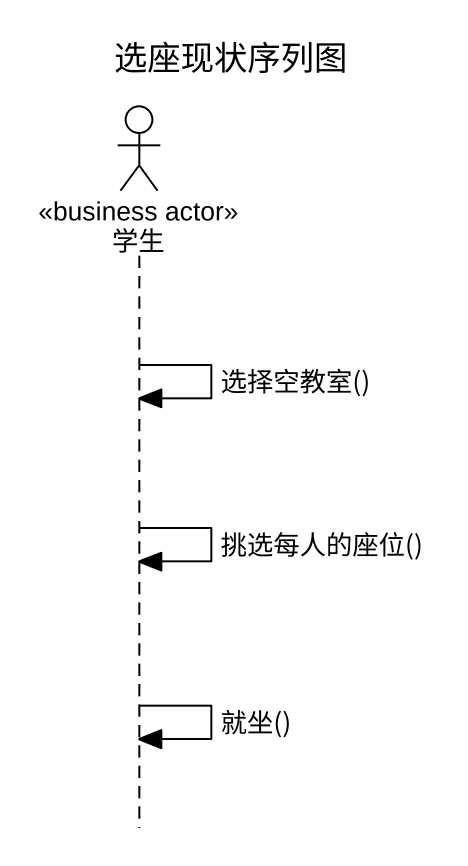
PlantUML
@startuml
title 选座现状序列图
hide footbox
actor 学生 <<business actor>>

学生 -> 学生 : 选择空教室()
学生 -> 学生 : 挑选每人的座位()
学生 -> 学生 : 就坐()
@enduml
